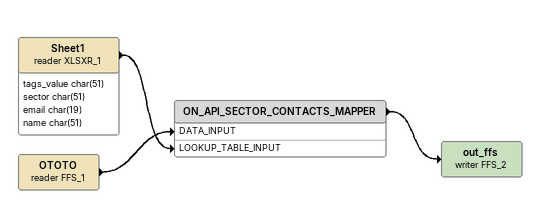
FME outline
Sheet1 (reader XLSXR_1)
    attributes: tags_value char(51), sector char(51), email char(19), name char(51)
    -> ON_API_SECTOR_CONTACTS_MAPPER [LOOKUP_TABLE_INPUT]
OTOTO (reader FFS_1)
    -> ON_API_SECTOR_CONTACTS_MAPPER [DATA_INPUT]
ON_API_SECTOR_CONTACTS_MAPPER
    -> out_ffs (writer FFS_2)
out_ffs (writer FFS_2)
